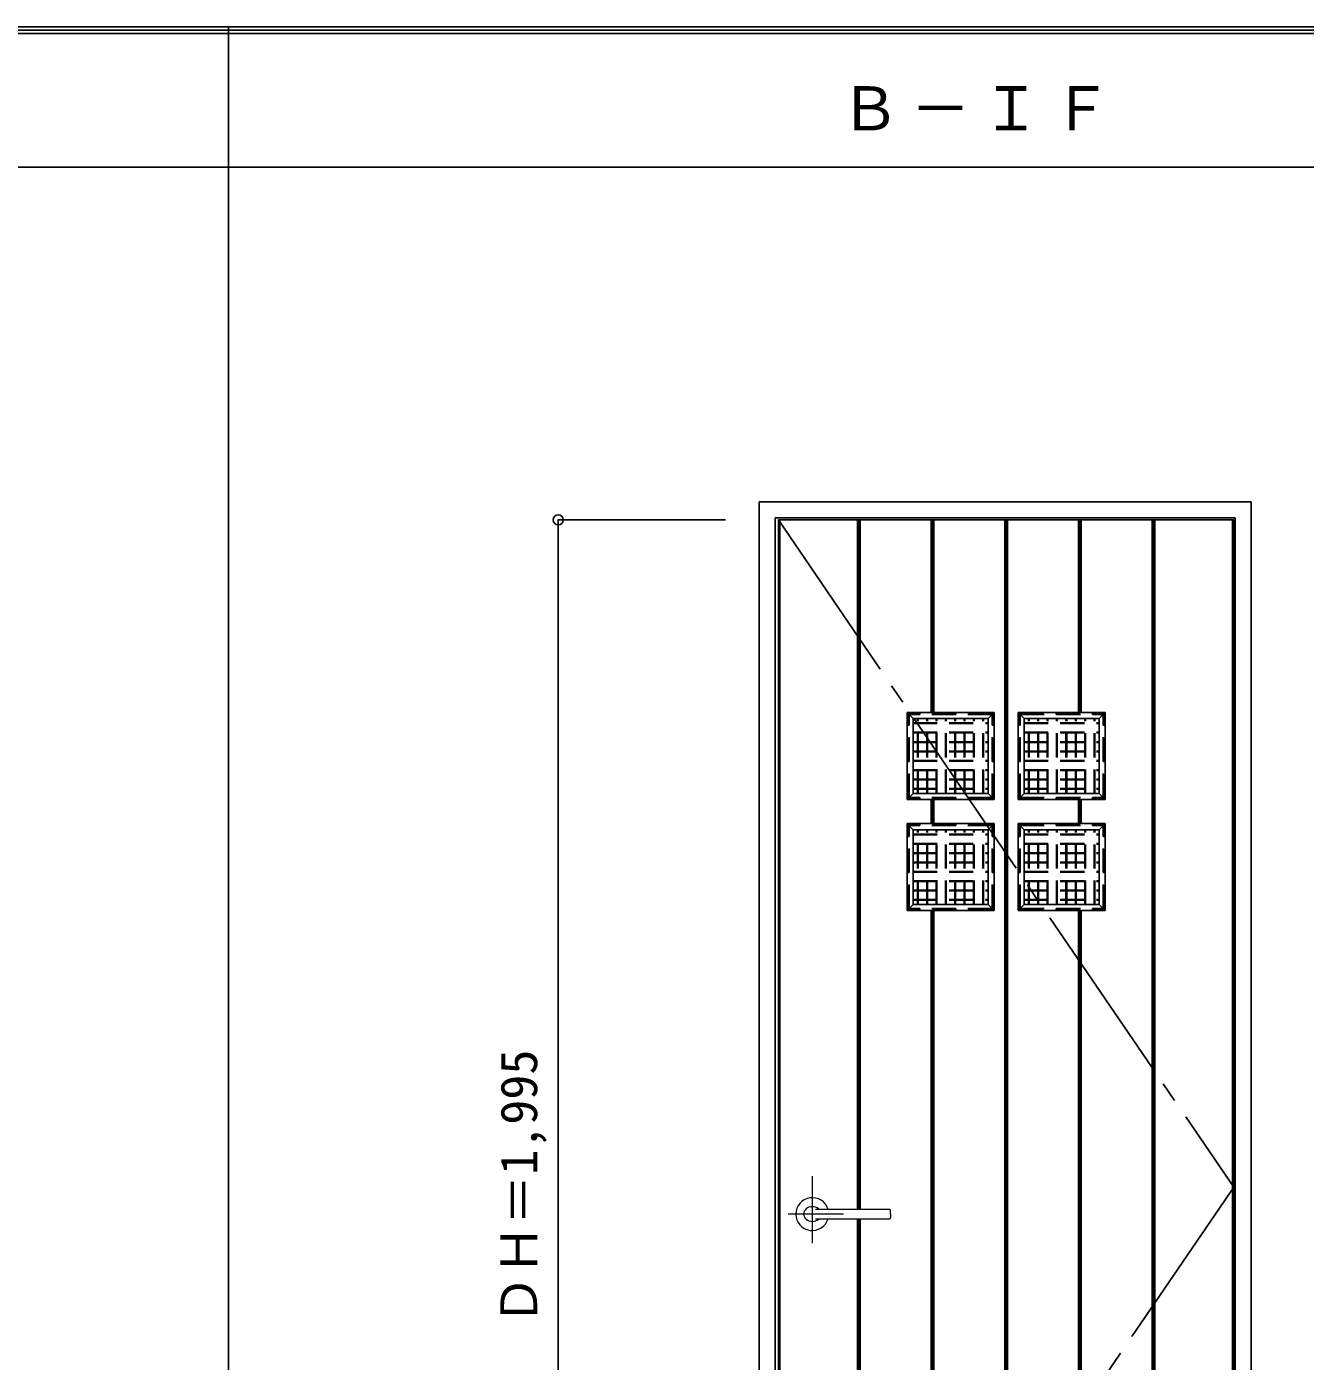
# Model space of a CAD drawing. Units: millimetres, scale not verified. Extents: x -6000 to 5700, y -4307 to 4175.
# Drawn here: x 903 to 2813, y 2180 to 4175 of the extents above; entities that cross this region are included whole.
import ezdxf
from ezdxf.enums import TextEntityAlignment as Align

# ---------------------------------------------------------------- set-up
doc = ezdxf.new("R2010")
doc.units = ezdxf.units.MM
doc.header["$LTSCALE"] = 30
doc.header["$PDMODE"] = 32
doc.header["$PDSIZE"] = 15
for name, pattern in [('CHAIN1', [8, 5, -1, 1, -1]), ('CHAIN2', [12, 9, -1, 1, -1]), ('DASHED1', [1.8, 1.2, -0.6])]:
    doc.linetypes.add(name, pattern=pattern)
for name, color, linetype in [('0-2_扉', 3, 'Continuous'), ('0-3_仕上げ', 7, 'Continuous'), ('0-4_枠', 3, 'Continuous'), ('0-7', 7, 'CHAIN2'), ('0-A_文字', 7, 'Continuous'), ('0-B_寸法', 7, 'Continuous'), ('0-C_ハッチ', 4, 'DASHED1'), ('F-1_枠', 6, 'Continuous')]:
    doc.layers.add(name, color=color, linetype=linetype)
doc.layers.add('0-5_レバー', color=7, linetype='Continuous', lineweight=18)
doc.styles.add('ＭＳ ゴシック', font='')
doc.styles.get('ＭＳ ゴシック').set_extended_font_data('MS Gothic')

msp = doc.modelspace()

# ---------------------------------------------------------------- linework, layer by layer
at = {"layer": '0-2_扉'}
for p, q in [((2026.4, 3438), (2706.4, 3438)), ((2026.4, 1443), (2026.4, 3438)), ((2706.4, 1443), (2706.4, 3438))]:
    msp.add_line(p, q, dxfattribs=at)
at = {"layer": '0-3_仕上げ'}
for p, q in [((2026.4, 3438), (2706.4, 3438)), ((2026.4, 1443), (2026.4, 3438)), ((2028.4, 1443), (2028.4, 3438)), ((2144.4, 2407.5), (2144.4, 3438)), ((2146.4, 2407.5), (2146.4, 3438)), ((2148.4, 2407.5), (2148.4, 3438)), ((2254.4, 3150), (2254.4, 3438)), ((2256.4, 3150), (2256.4, 3438)), ((2258.4, 3150), (2258.4, 3438)), ((2364.4, 1443), (2364.4, 3438)), ((2366.4, 1443), (2366.4, 3438)), ((2368.4, 1443), (2368.4, 3438)), ((2474.4, 3150), (2474.4, 3438)), ((2476.4, 3150), (2476.4, 3438)), ((2478.4, 3150), (2478.4, 3438)), ((2584.4, 1443), (2584.4, 3438)), ((2586.4, 1443), (2586.4, 3438)), ((2588.4, 1443), (2588.4, 3438)), ((2704.4, 3299.5), (2704.4, 3438)), ((2704.4, 1574.5), (2704.4, 3438)), ((2706.4, 1443), (2706.4, 3438)), ((2348.4, 3150), (2218.4, 3150)), ((2218.4, 3020), (2218.4, 3150)), ((2218.4, 3150), (2227.4, 3141)), ((2339.4, 3141), (2227.4, 3141)), ((2227.4, 3029), (2227.4, 3141)), ((2339.4, 3141), (2348.4, 3150)), ((2339.4, 3029), (2339.4, 3141)), ((2348.4, 3020), (2348.4, 3150)), ((2384.4, 3150), (2514.4, 3150)), ((2384.4, 3020), (2384.4, 3150)), ((2393.4, 3141), (2384.4, 3150)), ((2393.4, 3141), (2505.4, 3141)), ((2393.4, 3029), (2393.4, 3141)), ((2514.4, 3150), (2505.4, 3141)), ((2505.4, 3029), (2505.4, 3141)), ((2514.4, 3020), (2514.4, 3150)), ((2348.4, 3020), (2218.4, 3020)), ((2254.4, 2984), (2254.4, 3020)), ((2256.4, 2984), (2256.4, 3020)), ((2258.4, 2984), (2258.4, 3020)), ((2339.4, 3029), (2348.4, 3020)), ((2393.4, 3029), (2384.4, 3020)), ((2384.4, 3020), (2514.4, 3020)), ((2474.4, 2984), (2474.4, 3020)), ((2476.4, 2984), (2476.4, 3020)), ((2478.4, 2984), (2478.4, 3020)), ((2348.4, 2984), (2218.4, 2984)), ((2218.4, 2854), (2218.4, 2984)), ((2218.4, 2984), (2227.4, 2975)), ((2339.4, 2975), (2227.4, 2975)), ((2227.4, 2863), (2227.4, 2975)), ((2339.4, 2975), (2348.4, 2984)), ((2339.4, 2863), (2339.4, 2975)), ((2348.4, 2854), (2348.4, 2984)), ((2384.4, 2984), (2514.4, 2984)), ((2384.4, 2854), (2384.4, 2984)), ((2393.4, 2975), (2384.4, 2984)), ((2393.4, 2975), (2505.4, 2975)), ((2393.4, 2863), (2393.4, 2975)), ((2514.4, 2984), (2505.4, 2975)), ((2505.4, 2863), (2505.4, 2975)), ((2514.4, 2854), (2514.4, 2984)), ((2348.4, 2854), (2218.4, 2854)), ((2254.4, 1443), (2254.4, 2854)), ((2256.4, 1443), (2256.4, 2854)), ((2258.4, 1443), (2258.4, 2854)), ((2339.4, 2863), (2348.4, 2854)), ((2393.4, 2863), (2384.4, 2854)), ((2384.4, 2854), (2514.4, 2854)), ((2474.4, 1443), (2474.4, 2854)), ((2476.4, 1443), (2476.4, 2854)), ((2478.4, 1443), (2478.4, 2854)), ((2144.4, 1443), (2144.4, 2393.5)), ((2146.4, 1443), (2146.4, 2393.5)), ((2148.4, 1443), (2148.4, 2393.5))]:
    msp.add_line(p, q, dxfattribs=at)
at = {"layer": '0-3_仕上げ', "linetype": 'DASHED1'}
for p, q in [((2346.4, 3148), (2220.4, 3148)), ((2346.4, 3022), (2346.4, 3148)), ((2386.4, 3148), (2512.4, 3148)), ((2386.4, 3022), (2386.4, 3148)), ((2346.4, 2982), (2220.4, 2982)), ((2346.4, 2856), (2346.4, 2982)), ((2386.4, 2982), (2512.4, 2982)), ((2386.4, 2856), (2386.4, 2982))]:
    msp.add_line(p, q, dxfattribs=at)
at = {"layer": '0-3_仕上げ', "color": 6, "linetype": 'DASHED1'}
for p, q in [((2345.4, 3147), (2221.4, 3147)), ((2221.4, 3023), (2221.4, 3147)), ((2345.4, 3023), (2345.4, 3147)), ((2387.4, 3147), (2511.4, 3147)), ((2387.4, 3023), (2387.4, 3147)), ((2511.4, 3023), (2511.4, 3147)), ((2345.4, 3023), (2221.4, 3023)), ((2387.4, 3023), (2511.4, 3023)), ((2345.4, 2981), (2221.4, 2981)), ((2221.4, 2857), (2221.4, 2981)), ((2345.4, 2857), (2345.4, 2981)), ((2387.4, 2981), (2511.4, 2981)), ((2387.4, 2857), (2387.4, 2981)), ((2511.4, 2857), (2511.4, 2981)), ((2345.4, 2857), (2221.4, 2857)), ((2387.4, 2857), (2511.4, 2857))]:
    msp.add_line(p, q, dxfattribs=at)
at = {"layer": '0-3_仕上げ', "linetype": 'DASHED1'}
for points in [[(2346.4, 3022), (2220.4, 3022), (2220.4, 3148)], [(2386.4, 3022), (2512.4, 3022), (2512.4, 3148)], [(2346.4, 2856), (2220.4, 2856), (2220.4, 2982)], [(2386.4, 2856), (2512.4, 2856), (2512.4, 2982)]]:
    msp.add_lwpolyline(points, dxfattribs=at)
at = {"layer": '0-3_仕上げ'}
for points in [[(2339.4, 3029), (2227.4, 3029), (2218.4, 3020)], [(2393.4, 3029), (2505.4, 3029), (2514.4, 3020)], [(2339.4, 2863), (2227.4, 2863), (2218.4, 2854)], [(2393.4, 2863), (2505.4, 2863), (2514.4, 2854)]]:
    msp.add_lwpolyline(points, dxfattribs=at)
at = {"layer": '0-4_枠'}
for p, q in [((1997.4, 3465), (2732.4, 3465)), ((1997.4, 1418), (1997.4, 3465)), ((2732.4, 1418), (2732.4, 3465)), ((2021.4, 3441), (2708.4, 3441)), ((2021.4, 1418), (2021.4, 3441)), ((2708.4, 1418), (2708.4, 3441))]:
    msp.add_line(p, q, dxfattribs=at)
at = {"layer": '0-5_レバー', "color": 4, "linetype": 'CHAIN1'}
for p, q in [((2076.9, 2456.96), (2076.9, 2357.11)), ((2123.7, 2400.5), (2040.68, 2400.5))]:
    msp.add_line(p, q, dxfattribs=at)
at = {"layer": '0-5_レバー'}
for q in [(2193.9, 2405.99), (2193.9, 2395)]:
    msp.add_line((2193.9, 2400.5), q, dxfattribs=at)
for points in [[(2086.86, 2407.49), (2086.09, 2408.28), (2084.12, 2409.65), (2081.88, 2410.66), (2079.44, 2411.29), (2076.9, 2411.5), (2074.36, 2411.29), (2071.93, 2410.66), (2069.68, 2409.65), (2067.71, 2408.28), (2066.09, 2406.61), (2064.89, 2404.71), (2064.15, 2402.65), (2063.9, 2400.5), (2064.15, 2398.35), (2064.89, 2396.29), (2066.09, 2394.39), (2067.71, 2392.72), (2069.68, 2391.35), (2071.93, 2390.34), (2074.36, 2389.71), (2076.9, 2389.5), (2079.44, 2389.71), (2081.88, 2390.34), (2084.12, 2391.35), (2086.09, 2392.72), (2086.86, 2393.51)], [(2192.4, 2407.5), (2182.67, 2407.5), (2172.49, 2407.5), (2162.89, 2407.5), (2153.9, 2407.5), (2145.49, 2407.5), (2137.68, 2407.5), (2130.86, 2407.5), (2124.56, 2407.5), (2118.8, 2407.5), (2113.55, 2407.5), (2108.76, 2407.5), (2104.11, 2407.5), (2099.9, 2407.5), (2096.15, 2407.5), (2094.15, 2407.5), (2092.3, 2407.5), (2090.29, 2407.49), (2087.88, 2407.49), (2086.39, 2407.49), (2084.85, 2407.49), (2083.33, 2407.49), (2082.23, 2407.49), (2081.77, 2407.49), (2081.77, 2407.48)], [(2081.92, 2393.51), (2082.05, 2393.51), (2082.49, 2393.51), (2083.21, 2393.51), (2084.23, 2393.51), (2085.49, 2393.51), (2086.84, 2393.51), (2089.7, 2393.51), (2092.68, 2393.5), (2095.7, 2393.5), (2098.74, 2393.5), (2101.81, 2393.5), (2104.89, 2393.5), (2108.89, 2393.5), (2113.3, 2393.5), (2118.27, 2393.5), (2123.8, 2393.5), (2129.89, 2393.5), (2136.54, 2393.5), (2143.75, 2393.5), (2152.34, 2393.5), (2161.6, 2393.5), (2171.54, 2393.5), (2182.15, 2393.5), (2192.4, 2393.5)], [(2192.4, 2407.5), (2183.32, 2407.5), (2182.92, 2407.5)]]:
    msp.add_lwpolyline(points, dxfattribs=at)
for centre, radius, start, end in [((2076.9, 2400.5), 24.55, 16.59952, 343.36736), ((2192.4, 2406), 1.5, 0.00847, 89.9163), ((2192.4, 2406), 1.5, 360, 90.17419), ((2192.4, 2395), 1.5, 270.16419, 0), ((2192.4, 2395), 1.5, 269.91059, 359.99153)]:
    msp.add_arc(centre, radius, start, end, dxfattribs=at)
at = {"layer": '0-7'}
msp.add_lwpolyline([(2026.4, 3438), (2706.4, 2440.5), (2026.4, 1443)], dxfattribs=at)
at = {"layer": '0-B_寸法', "color": 4}
for q in [(1947.4, 3438), (1697.4, 1443)]:
    msp.add_line((1697.4, 3438), q, dxfattribs=at)
at = {"layer": '0-B_寸法'}
msp.add_point((1697.4, 3438), dxfattribs=at)
at = {"layer": '0-C_ハッチ'}
for p, q in [((2227.4, 3134.5), (2339.4, 3134.5)), ((2227.4, 3133.5), (2339.4, 3133.5)), ((2233.9, 3029), (2233.9, 3141)), ((2234.9, 3029), (2234.9, 3141)), ((2247.9, 3029), (2247.9, 3141)), ((2248.9, 3029), (2248.9, 3141)), ((2261.9, 3029), (2261.9, 3141)), ((2262.9, 3029), (2262.9, 3141)), ((2275.9, 3029), (2275.9, 3141)), ((2276.9, 3029), (2276.9, 3141)), ((2289.9, 3029), (2289.9, 3141)), ((2290.9, 3029), (2290.9, 3141)), ((2303.9, 3029), (2303.9, 3141)), ((2304.9, 3029), (2304.9, 3141)), ((2317.9, 3029), (2317.9, 3141)), ((2318.9, 3029), (2318.9, 3141)), ((2331.9, 3029), (2331.9, 3141)), ((2332.9, 3029), (2332.9, 3141)), ((2393.4, 3134.5), (2505.4, 3134.5)), ((2393.4, 3133.5), (2505.4, 3133.5)), ((2399.9, 3029), (2399.9, 3141)), ((2400.9, 3029), (2400.9, 3141)), ((2413.9, 3029), (2413.9, 3141)), ((2414.9, 3029), (2414.9, 3141)), ((2427.9, 3029), (2427.9, 3141)), ((2428.9, 3029), (2428.9, 3141)), ((2441.9, 3029), (2441.9, 3141)), ((2442.9, 3029), (2442.9, 3141)), ((2455.9, 3029), (2455.9, 3141)), ((2456.9, 3029), (2456.9, 3141)), ((2469.9, 3029), (2469.9, 3141)), ((2470.9, 3029), (2470.9, 3141)), ((2483.9, 3029), (2483.9, 3141)), ((2484.9, 3029), (2484.9, 3141)), ((2497.9, 3029), (2497.9, 3141)), ((2498.9, 3029), (2498.9, 3141)), ((2227.4, 3120.5), (2339.4, 3120.5)), ((2227.4, 3119.5), (2339.4, 3119.5)), ((2393.4, 3120.5), (2505.4, 3120.5)), ((2393.4, 3119.5), (2505.4, 3119.5)), ((2227.4, 3106.5), (2339.4, 3106.5)), ((2227.4, 3105.5), (2339.4, 3105.5)), ((2227.4, 3092.5), (2339.4, 3092.5)), ((2227.4, 3091.5), (2339.4, 3091.5)), ((2393.4, 3106.5), (2505.4, 3106.5)), ((2393.4, 3105.5), (2505.4, 3105.5)), ((2393.4, 3092.5), (2505.4, 3092.5)), ((2393.4, 3091.5), (2505.4, 3091.5)), ((2227.4, 3078.5), (2339.4, 3078.5)), ((2227.4, 3077.5), (2339.4, 3077.5)), ((2393.4, 3078.5), (2505.4, 3078.5)), ((2393.4, 3077.5), (2505.4, 3077.5)), ((2227.4, 3064.5), (2339.4, 3064.5)), ((2227.4, 3063.5), (2339.4, 3063.5)), ((2393.4, 3064.5), (2505.4, 3064.5)), ((2393.4, 3063.5), (2505.4, 3063.5)), ((2227.4, 3050.5), (2339.4, 3050.5)), ((2227.4, 3049.5), (2339.4, 3049.5)), ((2227.4, 3036.5), (2339.4, 3036.5)), ((2227.4, 3035.5), (2339.4, 3035.5)), ((2393.4, 3050.5), (2505.4, 3050.5)), ((2393.4, 3049.5), (2505.4, 3049.5)), ((2393.4, 3036.5), (2505.4, 3036.5)), ((2393.4, 3035.5), (2505.4, 3035.5)), ((2233.9, 2863), (2233.9, 2975)), ((2234.9, 2863), (2234.9, 2975)), ((2247.9, 2863), (2247.9, 2975)), ((2248.9, 2863), (2248.9, 2975)), ((2261.9, 2863), (2261.9, 2975)), ((2262.9, 2863), (2262.9, 2975)), ((2275.9, 2863), (2275.9, 2975)), ((2276.9, 2863), (2276.9, 2975)), ((2289.9, 2863), (2289.9, 2975)), ((2290.9, 2863), (2290.9, 2975)), ((2303.9, 2863), (2303.9, 2975)), ((2304.9, 2863), (2304.9, 2975)), ((2317.9, 2863), (2317.9, 2975)), ((2318.9, 2863), (2318.9, 2975)), ((2331.9, 2863), (2331.9, 2975)), ((2332.9, 2863), (2332.9, 2975)), ((2399.9, 2863), (2399.9, 2975)), ((2400.9, 2863), (2400.9, 2975)), ((2413.9, 2863), (2413.9, 2975)), ((2414.9, 2863), (2414.9, 2975)), ((2427.9, 2863), (2427.9, 2975)), ((2428.9, 2863), (2428.9, 2975)), ((2441.9, 2863), (2441.9, 2975)), ((2442.9, 2863), (2442.9, 2975)), ((2455.9, 2863), (2455.9, 2975)), ((2456.9, 2863), (2456.9, 2975)), ((2469.9, 2863), (2469.9, 2975)), ((2470.9, 2863), (2470.9, 2975)), ((2483.9, 2863), (2483.9, 2975)), ((2484.9, 2863), (2484.9, 2975)), ((2497.9, 2863), (2497.9, 2975)), ((2498.9, 2863), (2498.9, 2975)), ((2227.4, 2968.5), (2339.4, 2968.5)), ((2227.4, 2967.5), (2339.4, 2967.5)), ((2227.4, 2954.5), (2339.4, 2954.5)), ((2227.4, 2953.5), (2339.4, 2953.5)), ((2393.4, 2968.5), (2505.4, 2968.5)), ((2393.4, 2967.5), (2505.4, 2967.5)), ((2393.4, 2954.5), (2505.4, 2954.5)), ((2393.4, 2953.5), (2505.4, 2953.5)), ((2227.4, 2940.5), (2339.4, 2940.5)), ((2227.4, 2939.5), (2339.4, 2939.5)), ((2393.4, 2940.5), (2505.4, 2940.5)), ((2393.4, 2939.5), (2505.4, 2939.5)), ((2227.4, 2926.5), (2339.4, 2926.5)), ((2227.4, 2925.5), (2339.4, 2925.5)), ((2227.4, 2912.5), (2339.4, 2912.5)), ((2393.4, 2926.5), (2505.4, 2926.5)), ((2393.4, 2925.5), (2505.4, 2925.5)), ((2393.4, 2912.5), (2505.4, 2912.5)), ((2227.4, 2911.5), (2339.4, 2911.5)), ((2227.4, 2898.5), (2339.4, 2898.5)), ((2227.4, 2897.5), (2339.4, 2897.5)), ((2393.4, 2911.5), (2505.4, 2911.5)), ((2393.4, 2898.5), (2505.4, 2898.5)), ((2393.4, 2897.5), (2505.4, 2897.5)), ((2227.4, 2884.5), (2339.4, 2884.5)), ((2227.4, 2883.5), (2339.4, 2883.5)), ((2393.4, 2884.5), (2505.4, 2884.5)), ((2393.4, 2883.5), (2505.4, 2883.5)), ((2227.4, 2870.5), (2339.4, 2870.5)), ((2227.4, 2869.5), (2339.4, 2869.5)), ((2393.4, 2870.5), (2505.4, 2870.5)), ((2393.4, 2869.5), (2505.4, 2869.5))]:
    msp.add_line(p, q, dxfattribs=at)
at = {"layer": 'F-1_枠'}
for p, q in [((-6000, 4175), (5700, 4175)), ((-6000, 4170), (5700, 4170)), ((1204.8, 4175), (1204.8, -3790)), ((-6000, 4165), (5700, 4165)), ((-6000, 3965), (5700, 3965))]:
    msp.add_line(p, q, dxfattribs=at)

# ---------------------------------------------------------------- texts
at = {"layer": '0-A_文字', "insert": (2118.1, 4020), "char_height": 65.98, "attachment_point": 7, "style": 'ＭＳ ゴシック'}
msp.add_mtext('\\T1.17;Ｂ－ＩＦ', dxfattribs=at)
at = {"layer": '0-B_寸法', "style": 'ＭＳ ゴシック'}
msp.add_text('ＤＨ＝1,995', height=54.99, rotation=90, dxfattribs=at).set_placement((1682.4, 2234.25), align=Align.BOTTOM_LEFT)

doc.saveas('drawing.dxf')
